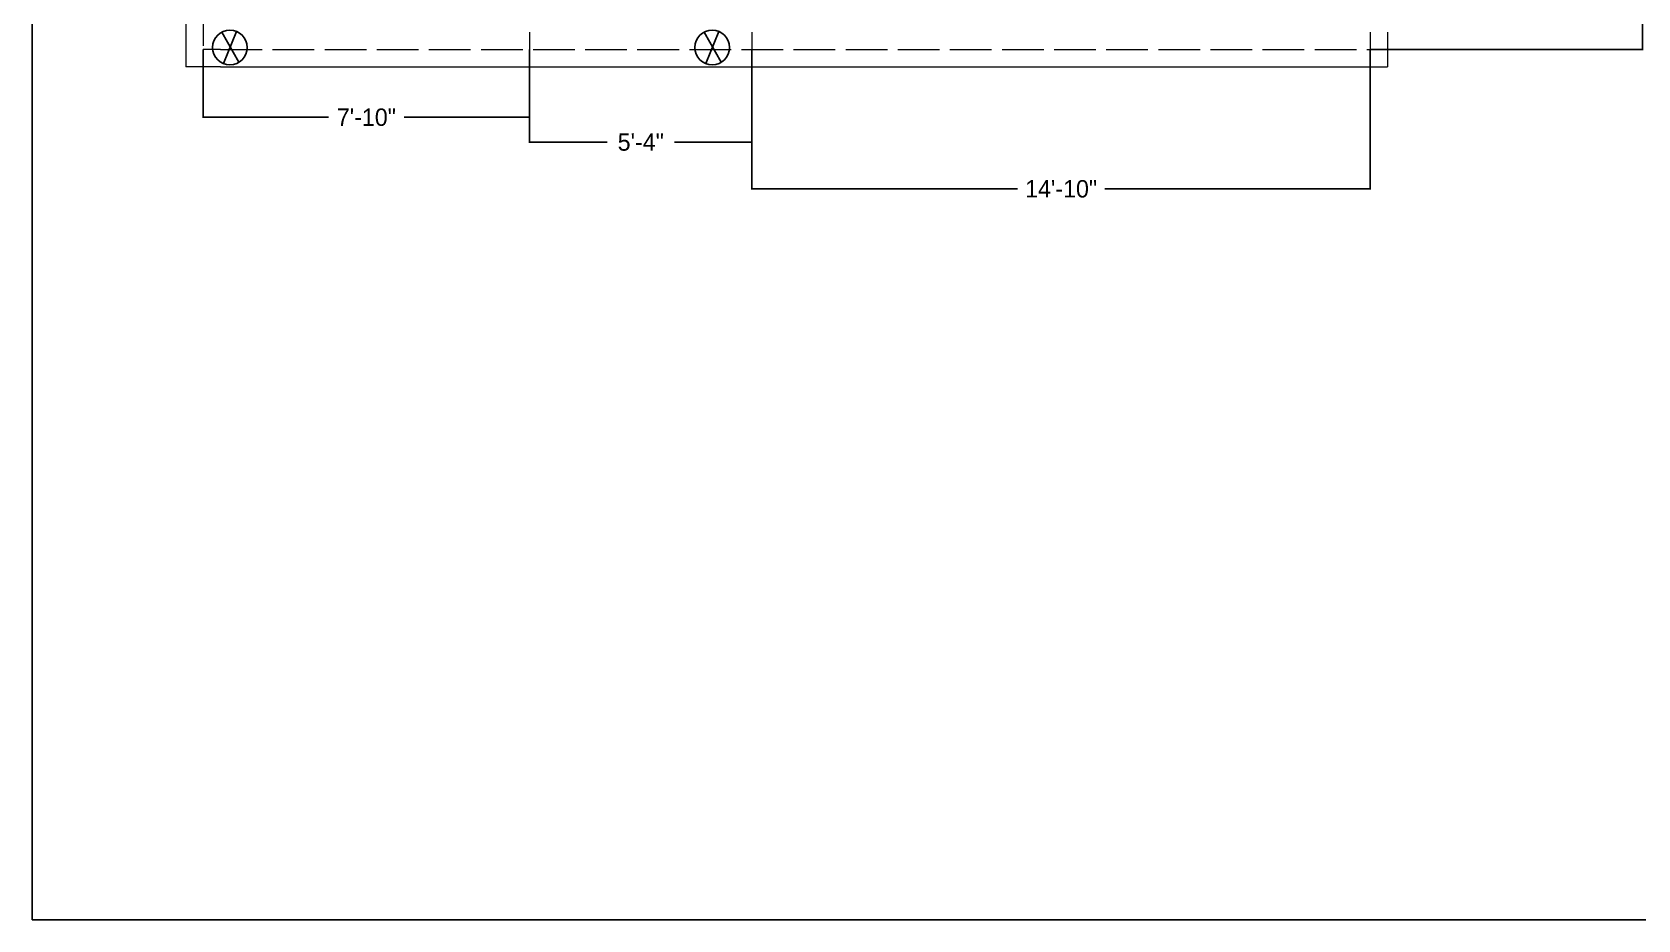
# Model space of a CAD drawing. Header units: inches. Extents: x -122 to 1455, y -263 to 499.
# Drawn here: x 564 to 1026.3, y -241.5 to 14.1 of the extents above; entities that cross this region are included whole.
import ezdxf

# ---------------------------------------------------------------- set-up
doc = ezdxf.new("R2010")
doc.units = ezdxf.units.IN
doc.header["$MEASUREMENT"] = 0
doc.linetypes.add('ACAD_ISO02W100', pattern=[15, 12, -3])
doc.layers.get('Defpoints').update_dxf_attribs({"lineweight": 5})
doc.layers.add('door', color=5, linetype='Continuous', lineweight=5)
doc.layers.add('wall', color=7, linetype='Continuous', lineweight=5)
doc.dimstyles.get("Standard").update_dxf_attribs({"dimtxt": 5, "dimasz": 0.18, "dimexe": 0.18, "dimexo": 0.0625, "dimgap": 0.09, "dimtad": 0, "dimdec": 0, "dimzin": 0, "dimdsep": 46, "dimlunit": 4, "dimtxsty": 'Standard', "dimcen": 0.09, "dimadec": 0, "dimazin": 0, "dimtfac": 1, "dimtdec": 0, "dimtofl": 0, "dimtmove": 0, "dimatfit": 3, "dimfxl": 1, "dimtolj": 1, "dimtzin": 0, "dimarcsym": 0})

# ---------------------------------------------------------------- blocks, each defined once
blk = doc.blocks.new('*D12')
at = {"color": 0, "lineweight": -2}
for p, q in [((613.25, 9.08), (613.25, -10.59)), ((707.25, 9.08), (707.25, -10.59)), ((613.43, -10.41), (649.32, -10.41)), ((707.07, -10.41), (671.17, -10.41))]:
    blk.add_line(p, q, dxfattribs=at)
at = {"color": 0}
for points in [[(613.43, -10.38), (613.43, -10.44), (613.25, -10.41)], [(707.07, -10.38), (707.07, -10.44), (707.25, -10.41)]]:
    blk.add_solid(points, dxfattribs=at)
at = {"layer": 'Defpoints', "color": 0}
for p in [(613.25, 9.14), (707.25, 9.14), (707.25, -10.41)]:
    blk.add_point(p, dxfattribs=at)
at = {"color": 0, "insert": (660.25, -10.41), "char_height": 5, "attachment_point": 5}
blk.add_mtext('\\A1;7\'-10"', dxfattribs=at)
blk = doc.blocks.new('*D13')
at = {"color": 0, "lineweight": -2}
for p, q in [((707.25, 9.08), (707.25, -17.75)), ((771.25, 9.08), (771.25, -17.75)), ((707.43, -17.57), (729.57, -17.57)), ((771.07, -17.57), (748.92, -17.57))]:
    blk.add_line(p, q, dxfattribs=at)
at = {"color": 0}
for points in [[(707.43, -17.54), (707.43, -17.6), (707.25, -17.57)], [(771.07, -17.54), (771.07, -17.6), (771.25, -17.57)]]:
    blk.add_solid(points, dxfattribs=at)
at = {"layer": 'Defpoints', "color": 0}
for p in [(707.25, 9.14), (771.25, 9.14), (771.25, -17.57)]:
    blk.add_point(p, dxfattribs=at)
at = {"color": 0, "insert": (739.25, -17.57), "char_height": 5, "attachment_point": 5}
blk.add_mtext('\\A1;5\'-4"', dxfattribs=at)
blk = doc.blocks.new('*D14')
at = {"color": 0, "lineweight": -2}
for p, q in [((771.25, 9.08), (771.25, -31.21)), ((949.25, 9.08), (949.25, -31.21)), ((771.43, -31.03), (847.66, -31.03)), ((949.07, -31.03), (872.84, -31.03))]:
    blk.add_line(p, q, dxfattribs=at)
at = {"color": 0}
for points in [[(771.43, -31), (771.43, -31.06), (771.25, -31.03)], [(949.07, -31), (949.07, -31.06), (949.25, -31.03)]]:
    blk.add_solid(points, dxfattribs=at)
at = {"layer": 'Defpoints', "color": 0}
for p in [(771.25, 9.14), (949.25, 9.14), (949.25, -31.03)]:
    blk.add_point(p, dxfattribs=at)
at = {"color": 0, "insert": (860.25, -31.03), "char_height": 5, "attachment_point": 5}
blk.add_mtext('\\A1;14\'-10"', dxfattribs=at)
blk = doc.blocks.new('*D15')
at = {"color": 0, "lineweight": -2}
for p, q in [((949.31, 69.14), (1027.84, 69.14)), ((1027.66, 68.96), (1027.66, 42.15)), ((1027.66, 9.32), (1027.66, 36.13)), ((949.31, 9.14), (1027.84, 9.14))]:
    blk.add_line(p, q, dxfattribs=at)
at = {"color": 0}
for points in [[(1027.63, 68.96), (1027.69, 68.96), (1027.66, 69.14)], [(1027.63, 9.32), (1027.69, 9.32), (1027.66, 9.14)]]:
    blk.add_solid(points, dxfattribs=at)
at = {"layer": 'Defpoints', "color": 0}
for p in [(949.25, 69.14), (949.25, 9.14), (1027.66, 9.14)]:
    blk.add_point(p, dxfattribs=at)
at = {"color": 0, "insert": (1027.66, 39.14), "char_height": 5, "attachment_point": 5, "rotation": 90}
blk.add_mtext("\\A1;5'", dxfattribs=at)

msp = doc.modelspace()

# ---------------------------------------------------------------- linework, layer by layer
at = {"color": 2}
for p, q in [((564.02, 58.95), (564.02, -182.2)), ((564.02, -182.2), (564.02, -241.5)), ((1044.5, -241.5), (564.02, -241.5))]:
    msp.add_line(p, q, dxfattribs=at)
for p, q in [((618.61, 14.09), (623.57, 5.45)), ((622.87, 14.32), (619.13, 5.07)), ((757.45, 14.08), (762.41, 5.44)), ((761.72, 14.3), (757.97, 5.06))]:
    msp.add_line(p, q)
for centre in [(620.97, 9.71), (759.82, 9.7)]:
    msp.add_circle(centre, 4.99)
at = {"layer": 'door', "color": 0, "linetype": 'ACAD_ISO02W100'}
for p, q in [((707.25, 14.14), (707.25, 9.14)), ((771.25, 14.14), (771.25, 9.14)), ((949.25, 14.14), (949.25, 9.14))]:
    msp.add_line(p, q, dxfattribs=at)
at = {"layer": 'door', "color": 0}
for p, q in [((954.25, 14.14), (954.25, 4.14)), ((608.25, 9.14), (608.25, 4.14)), ((618.25, 9.14), (613.25, 9.14)), ((618.25, 4.14), (608.25, 4.14))]:
    msp.add_line(p, q, dxfattribs=at)
at = {"layer": 'wall'}
for p, q in [((608.25, 127.14), (608.25, 9.14)), ((618.25, 4.14), (954.25, 4.14))]:
    msp.add_line(p, q, dxfattribs=at)
at = {"layer": 'wall', "color": 0, "linetype": 'ACAD_ISO02W100'}
for p, q in [((613.25, 127.14), (613.25, 9.14)), ((618.25, 9.14), (949.25, 9.14))]:
    msp.add_line(p, q, dxfattribs=at)

# ---------------------------------------------------------------- dimensions: what is measured, and where the dimension line sits
dim = msp.add_linear_dim(base=(1027.66, 9.14), p1=(949.25, 69.14), p2=(949.25, 9.14), angle=90, dimstyle='Standard')
dim.commit()
dim.dimension.update_dxf_attribs({"geometry": '*D15', "text_midpoint": (1027.66, 39.14)})
for base, p1, p2, picture, middle in [((707.25, -10.41), (613.25, 9.14), (707.25, 9.14), '*D12', (660.25, -10.41)), ((771.25, -17.57), (707.25, 9.14), (771.25, 9.14), '*D13', (739.25, -17.57)), ((949.25, -31.03), (771.25, 9.14), (949.25, 9.14), '*D14', (860.25, -31.03))]:
    dim = msp.add_linear_dim(base=base, p1=p1, p2=p2, dimstyle='Standard')
    dim.commit()
    dim.dimension.update_dxf_attribs({"geometry": picture, "text_midpoint": middle})

doc.saveas('drawing.dxf')
